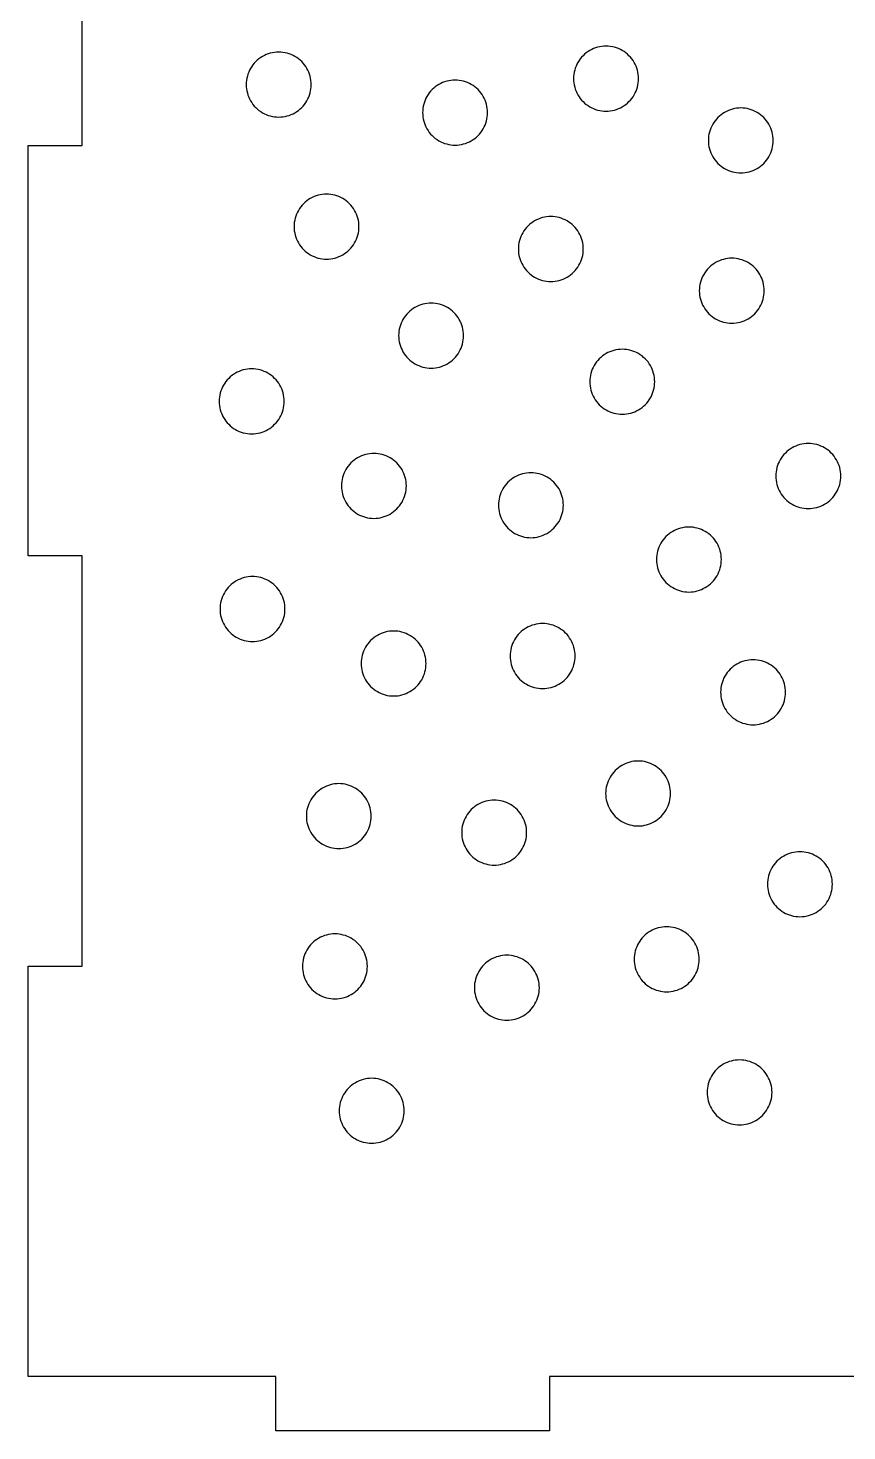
# Model space of a CAD drawing. Header units: millimetres. Extents: x 0 to 375, y -237 to 0.
# Drawn here: x 0 to 47.9, y -126.3 to -44.3 of the extents above; entities that cross this region are included whole.
import ezdxf

# ---------------------------------------------------------------- set-up
doc = ezdxf.new("R2010")
doc.units = ezdxf.units.MM
doc.layers.add('CUT', color=1, linetype='Continuous')

msp = doc.modelspace()

# ---------------------------------------------------------------- linework, layer by layer
at = {"layer": 'CUT'}
msp.add_lwpolyline([(59.5, -123.175), (30.5, -123.175), (30.5, -126.35), (14.5, -126.35), (14.5, -123.175), (3.175, -123.175), (3.175, -123.175), (0, -123.175), (0, -99.175), (3.175, -99.175), (3.175, -75.175), (0, -75.175), (0, -51.175), (3.175, -51.175), (3.175, -27.175)], dxfattribs=at)
for points in [[(16.418, -48.333), (16.461, -48.217), (16.497, -48.098), (16.526, -47.977), (16.546, -47.854), (16.558, -47.731), (16.562, -47.606), (16.558, -47.482), (16.546, -47.359), (16.526, -47.236), (16.497, -47.115), (16.461, -46.996), (16.418, -46.88), (16.366, -46.766), (16.308, -46.657), (16.242, -46.551), (16.17, -46.45), (16.091, -46.354), (16.006, -46.263), (15.915, -46.179), (15.819, -46.1), (15.718, -46.027), (15.613, -45.962), (15.503, -45.903), (15.39, -45.852), (15.273, -45.808), (15.154, -45.772), (15.033, -45.744), (14.911, -45.723), (14.787, -45.711), (14.663, -45.707), (14.539, -45.711), (14.415, -45.723), (14.292, -45.744), (14.171, -45.772), (14.052, -45.808), (13.936, -45.852), (13.823, -45.903), (13.713, -45.962), (13.608, -46.027), (13.507, -46.1), (13.411, -46.179), (13.32, -46.263), (13.235, -46.354), (13.156, -46.45), (13.084, -46.551), (13.018, -46.657), (12.959, -46.766), (12.908, -46.88), (12.864, -46.996), (12.828, -47.115), (12.8, -47.236), (12.78, -47.359), (12.768, -47.482), (12.764, -47.606), (12.768, -47.731), (12.78, -47.854), (12.8, -47.977), (12.828, -48.098), (12.864, -48.217), (12.908, -48.333), (12.959, -48.447), (13.018, -48.556), (13.084, -48.662), (13.156, -48.763), (13.235, -48.859), (13.32, -48.949), (13.411, -49.034), (13.507, -49.113), (13.608, -49.186), (13.713, -49.251), (13.823, -49.31), (13.936, -49.361), (14.052, -49.405), (14.171, -49.441), (14.292, -49.469), (14.415, -49.49), (14.539, -49.502), (14.663, -49.506), (14.787, -49.502), (14.911, -49.49), (15.033, -49.469), (15.154, -49.441), (15.273, -49.405), (15.39, -49.361), (15.503, -49.31), (15.613, -49.251), (15.718, -49.186), (15.819, -49.113), (15.915, -49.034), (16.006, -48.949), (16.091, -48.859), (16.17, -48.763), (16.242, -48.662), (16.308, -48.556), (16.366, -48.447), (16.418, -48.333)], [(35.565, -47.985), (35.608, -47.869), (35.645, -47.75), (35.673, -47.629), (35.693, -47.506), (35.705, -47.382), (35.709, -47.258), (35.705, -47.134), (35.693, -47.01), (35.673, -46.888), (35.645, -46.767), (35.608, -46.648), (35.565, -46.531), (35.513, -46.418), (35.455, -46.309), (35.389, -46.203), (35.317, -46.102), (35.238, -46.006), (35.153, -45.915), (35.062, -45.83), (34.966, -45.751), (34.865, -45.679), (34.76, -45.613), (34.65, -45.555), (34.537, -45.504), (34.42, -45.46), (34.302, -45.424), (34.18, -45.395), (34.058, -45.375), (33.934, -45.363), (33.81, -45.359), (33.686, -45.363), (33.562, -45.375), (33.439, -45.395), (33.318, -45.424), (33.199, -45.46), (33.083, -45.504), (32.97, -45.555), (32.86, -45.613), (32.755, -45.679), (32.654, -45.751), (32.558, -45.83), (32.467, -45.915), (32.382, -46.006), (32.303, -46.102), (32.231, -46.203), (32.165, -46.309), (32.106, -46.418), (32.055, -46.531), (32.011, -46.648), (31.975, -46.767), (31.947, -46.888), (31.927, -47.01), (31.915, -47.134), (31.911, -47.258), (31.915, -47.382), (31.927, -47.506), (31.947, -47.629), (31.975, -47.75), (32.011, -47.869), (32.055, -47.985), (32.106, -48.098), (32.165, -48.208), (32.231, -48.313), (32.303, -48.414), (32.382, -48.511), (32.467, -48.601), (32.558, -48.686), (32.654, -48.765), (32.755, -48.837), (32.86, -48.903), (32.97, -48.962), (33.083, -49.013), (33.199, -49.057), (33.318, -49.093), (33.439, -49.121), (33.562, -49.141), (33.686, -49.154), (33.81, -49.158), (33.934, -49.154), (34.058, -49.141), (34.18, -49.121), (34.302, -49.093), (34.42, -49.057), (34.537, -49.013), (34.65, -48.962), (34.76, -48.903), (34.865, -48.837), (34.966, -48.765), (35.062, -48.686), (35.153, -48.601), (35.238, -48.511), (35.317, -48.414), (35.389, -48.313), (35.455, -48.208), (35.513, -48.098), (35.565, -47.985)], [(26.778, -49.856), (26.814, -49.737), (26.842, -49.616), (26.862, -49.493), (26.874, -49.369), (26.878, -49.245), (26.874, -49.121), (26.862, -48.997), (26.842, -48.874), (26.814, -48.753), (26.778, -48.634), (26.734, -48.518), (26.683, -48.405), (26.624, -48.295), (26.558, -48.19), (26.486, -48.089), (26.407, -47.993), (26.322, -47.902), (26.231, -47.817), (26.135, -47.738), (26.034, -47.666), (25.929, -47.6), (25.819, -47.542), (25.706, -47.49), (25.59, -47.446), (25.471, -47.41), (25.35, -47.382), (25.227, -47.362), (25.103, -47.35), (24.979, -47.346), (24.855, -47.35), (24.731, -47.362), (24.609, -47.382), (24.488, -47.41), (24.369, -47.446), (24.252, -47.49), (24.139, -47.542), (24.029, -47.6), (23.924, -47.666), (23.823, -47.738), (23.727, -47.817), (23.636, -47.902), (23.551, -47.993), (23.472, -48.089), (23.4, -48.19), (23.334, -48.295), (23.276, -48.405), (23.224, -48.518), (23.181, -48.634), (23.145, -48.753), (23.116, -48.874), (23.096, -48.997), (23.084, -49.121), (23.08, -49.245), (23.084, -49.369), (23.096, -49.493), (23.116, -49.616), (23.145, -49.737), (23.181, -49.856), (23.224, -49.972), (23.276, -50.085), (23.334, -50.195), (23.4, -50.3), (23.472, -50.401), (23.551, -50.497), (23.636, -50.588), (23.727, -50.673), (23.823, -50.752), (23.924, -50.824), (24.029, -50.89), (24.139, -50.948), (24.252, -51), (24.369, -51.044), (24.488, -51.08), (24.609, -51.108), (24.731, -51.128), (24.855, -51.14), (24.979, -51.144), (25.103, -51.14), (25.227, -51.128), (25.35, -51.108), (25.471, -51.08), (25.59, -51.044), (25.706, -51), (25.819, -50.948), (25.929, -50.89), (26.034, -50.824), (26.135, -50.752), (26.231, -50.673), (26.322, -50.588), (26.407, -50.497), (26.486, -50.401), (26.558, -50.3), (26.624, -50.195), (26.683, -50.085), (26.734, -49.972), (26.778, -49.856)], [(43.492, -51.485), (43.528, -51.366), (43.556, -51.245), (43.576, -51.122), (43.589, -50.999), (43.593, -50.874), (43.589, -50.75), (43.576, -50.626), (43.556, -50.504), (43.528, -50.383), (43.492, -50.264), (43.448, -50.148), (43.397, -50.034), (43.338, -49.925), (43.273, -49.819), (43.2, -49.718), (43.121, -49.622), (43.036, -49.531), (42.946, -49.446), (42.85, -49.368), (42.749, -49.295), (42.643, -49.23), (42.533, -49.171), (42.42, -49.12), (42.304, -49.076), (42.185, -49.04), (42.064, -49.012), (41.941, -48.991), (41.818, -48.979), (41.693, -48.975), (41.569, -48.979), (41.445, -48.991), (41.323, -49.012), (41.202, -49.04), (41.083, -49.076), (40.966, -49.12), (40.853, -49.171), (40.744, -49.23), (40.638, -49.295), (40.537, -49.368), (40.441, -49.446), (40.35, -49.531), (40.265, -49.622), (40.187, -49.718), (40.114, -49.819), (40.048, -49.925), (39.99, -50.034), (39.939, -50.148), (39.895, -50.264), (39.859, -50.383), (39.831, -50.504), (39.81, -50.626), (39.798, -50.75), (39.794, -50.874), (39.798, -50.999), (39.81, -51.122), (39.831, -51.245), (39.859, -51.366), (39.895, -51.485), (39.939, -51.601), (39.99, -51.714), (40.048, -51.824), (40.114, -51.93), (40.187, -52.031), (40.265, -52.127), (40.35, -52.217), (40.441, -52.302), (40.537, -52.381), (40.638, -52.454), (40.744, -52.519), (40.853, -52.578), (40.966, -52.629), (41.083, -52.673), (41.202, -52.709), (41.323, -52.737), (41.445, -52.757), (41.569, -52.77), (41.693, -52.774), (41.818, -52.77), (41.941, -52.757), (42.064, -52.737), (42.185, -52.709), (42.304, -52.673), (42.42, -52.629), (42.533, -52.578), (42.643, -52.519), (42.749, -52.454), (42.85, -52.381), (42.946, -52.302), (43.036, -52.217), (43.121, -52.127), (43.2, -52.031), (43.273, -51.93), (43.338, -51.824), (43.397, -51.714), (43.448, -51.601), (43.492, -51.485)], [(19.258, -56.526), (19.294, -56.407), (19.322, -56.286), (19.342, -56.163), (19.354, -56.04), (19.358, -55.915), (19.354, -55.791), (19.342, -55.667), (19.322, -55.545), (19.294, -55.424), (19.258, -55.305), (19.214, -55.188), (19.163, -55.075), (19.104, -54.966), (19.038, -54.86), (18.966, -54.759), (18.887, -54.663), (18.802, -54.572), (18.711, -54.487), (18.615, -54.409), (18.514, -54.336), (18.409, -54.27), (18.299, -54.212), (18.186, -54.161), (18.07, -54.117), (17.951, -54.081), (17.83, -54.053), (17.707, -54.032), (17.583, -54.02), (17.459, -54.016), (17.335, -54.02), (17.211, -54.032), (17.089, -54.053), (16.968, -54.081), (16.849, -54.117), (16.732, -54.161), (16.619, -54.212), (16.51, -54.27), (16.404, -54.336), (16.303, -54.409), (16.207, -54.487), (16.116, -54.572), (16.031, -54.663), (15.952, -54.759), (15.88, -54.86), (15.814, -54.966), (15.756, -55.075), (15.704, -55.188), (15.661, -55.305), (15.625, -55.424), (15.596, -55.545), (15.576, -55.667), (15.564, -55.791), (15.56, -55.915), (15.564, -56.04), (15.576, -56.163), (15.596, -56.286), (15.625, -56.407), (15.661, -56.526), (15.704, -56.642), (15.756, -56.755), (15.814, -56.865), (15.88, -56.971), (15.952, -57.072), (16.031, -57.168), (16.116, -57.258), (16.207, -57.343), (16.303, -57.422), (16.404, -57.495), (16.51, -57.56), (16.619, -57.619), (16.732, -57.67), (16.849, -57.714), (16.968, -57.75), (17.089, -57.778), (17.211, -57.798), (17.335, -57.811), (17.459, -57.815), (17.583, -57.811), (17.707, -57.798), (17.83, -57.778), (17.951, -57.75), (18.07, -57.714), (18.186, -57.67), (18.299, -57.619), (18.409, -57.56), (18.514, -57.495), (18.615, -57.422), (18.711, -57.343), (18.802, -57.258), (18.887, -57.168), (18.966, -57.072), (19.038, -56.971), (19.104, -56.865), (19.163, -56.755), (19.214, -56.642), (19.258, -56.526)], [(32.379, -57.833), (32.415, -57.714), (32.443, -57.593), (32.463, -57.471), (32.475, -57.347), (32.48, -57.223), (32.475, -57.098), (32.463, -56.975), (32.443, -56.852), (32.415, -56.731), (32.379, -56.612), (32.335, -56.496), (32.284, -56.383), (32.225, -56.273), (32.159, -56.168), (32.087, -56.066), (32.008, -55.97), (31.923, -55.88), (31.833, -55.795), (31.736, -55.716), (31.635, -55.644), (31.53, -55.578), (31.42, -55.519), (31.307, -55.468), (31.191, -55.424), (31.072, -55.388), (30.951, -55.36), (30.828, -55.34), (30.704, -55.327), (30.58, -55.323), (30.456, -55.327), (30.332, -55.34), (30.21, -55.36), (30.089, -55.388), (29.97, -55.424), (29.853, -55.468), (29.74, -55.519), (29.631, -55.578), (29.525, -55.644), (29.424, -55.716), (29.328, -55.795), (29.237, -55.88), (29.152, -55.97), (29.073, -56.066), (29.001, -56.168), (28.935, -56.273), (28.877, -56.383), (28.825, -56.496), (28.782, -56.612), (28.746, -56.731), (28.717, -56.852), (28.697, -56.975), (28.685, -57.098), (28.681, -57.223), (28.685, -57.347), (28.697, -57.471), (28.717, -57.593), (28.746, -57.714), (28.782, -57.833), (28.825, -57.95), (28.877, -58.063), (28.935, -58.172), (29.001, -58.278), (29.073, -58.379), (29.152, -58.475), (29.237, -58.566), (29.328, -58.651), (29.424, -58.73), (29.525, -58.802), (29.631, -58.868), (29.74, -58.926), (29.853, -58.977), (29.97, -59.021), (30.089, -59.057), (30.21, -59.086), (30.332, -59.106), (30.456, -59.118), (30.58, -59.122), (30.704, -59.118), (30.828, -59.106), (30.951, -59.086), (31.072, -59.057), (31.191, -59.021), (31.307, -58.977), (31.42, -58.926), (31.53, -58.868), (31.635, -58.802), (31.736, -58.73), (31.833, -58.651), (31.923, -58.566), (32.008, -58.475), (32.087, -58.379), (32.159, -58.278), (32.225, -58.172), (32.284, -58.063), (32.335, -57.95), (32.379, -57.833)], [(42.964, -60.273), (43, -60.154), (43.028, -60.033), (43.049, -59.91), (43.061, -59.787), (43.065, -59.662), (43.061, -59.538), (43.049, -59.415), (43.028, -59.292), (43, -59.171), (42.964, -59.052), (42.92, -58.936), (42.869, -58.822), (42.811, -58.713), (42.745, -58.607), (42.673, -58.506), (42.594, -58.41), (42.509, -58.319), (42.418, -58.234), (42.322, -58.156), (42.221, -58.083), (42.115, -58.018), (42.006, -57.959), (41.893, -57.908), (41.776, -57.864), (41.657, -57.828), (41.536, -57.8), (41.414, -57.779), (41.29, -57.767), (41.166, -57.763), (41.041, -57.767), (40.918, -57.779), (40.795, -57.8), (40.674, -57.828), (40.555, -57.864), (40.439, -57.908), (40.326, -57.959), (40.216, -58.018), (40.11, -58.083), (40.009, -58.156), (39.913, -58.234), (39.823, -58.319), (39.738, -58.41), (39.659, -58.506), (39.586, -58.607), (39.521, -58.713), (39.462, -58.822), (39.411, -58.936), (39.367, -59.052), (39.331, -59.171), (39.303, -59.292), (39.283, -59.415), (39.27, -59.538), (39.266, -59.662), (39.27, -59.787), (39.283, -59.91), (39.303, -60.033), (39.331, -60.154), (39.367, -60.273), (39.411, -60.389), (39.462, -60.502), (39.521, -60.612), (39.586, -60.718), (39.659, -60.819), (39.738, -60.915), (39.823, -61.005), (39.913, -61.09), (40.009, -61.169), (40.11, -61.242), (40.216, -61.307), (40.326, -61.366), (40.439, -61.417), (40.555, -61.461), (40.674, -61.497), (40.795, -61.525), (40.918, -61.546), (41.041, -61.558), (41.166, -61.562), (41.29, -61.558), (41.414, -61.546), (41.536, -61.525), (41.657, -61.497), (41.776, -61.461), (41.893, -61.417), (42.006, -61.366), (42.115, -61.307), (42.221, -61.242), (42.322, -61.169), (42.418, -61.09), (42.509, -61.005), (42.594, -60.915), (42.673, -60.819), (42.745, -60.718), (42.811, -60.612), (42.869, -60.502), (42.92, -60.389), (42.964, -60.273)], [(25.377, -62.9), (25.413, -62.781), (25.441, -62.66), (25.461, -62.537), (25.473, -62.413), (25.477, -62.289), (25.473, -62.165), (25.461, -62.041), (25.441, -61.919), (25.413, -61.798), (25.377, -61.679), (25.333, -61.562), (25.282, -61.449), (25.223, -61.339), (25.157, -61.234), (25.085, -61.133), (25.006, -61.037), (24.921, -60.946), (24.83, -60.861), (24.734, -60.782), (24.633, -60.71), (24.528, -60.644), (24.418, -60.586), (24.305, -60.534), (24.189, -60.491), (24.07, -60.455), (23.949, -60.426), (23.826, -60.406), (23.702, -60.394), (23.578, -60.39), (23.454, -60.394), (23.33, -60.406), (23.208, -60.426), (23.087, -60.455), (22.968, -60.491), (22.851, -60.534), (22.738, -60.586), (22.629, -60.644), (22.523, -60.71), (22.422, -60.782), (22.326, -60.861), (22.235, -60.946), (22.15, -61.037), (22.071, -61.133), (21.999, -61.234), (21.933, -61.339), (21.875, -61.449), (21.823, -61.562), (21.78, -61.679), (21.744, -61.798), (21.715, -61.919), (21.695, -62.041), (21.683, -62.165), (21.679, -62.289), (21.683, -62.413), (21.695, -62.537), (21.715, -62.66), (21.744, -62.781), (21.78, -62.9), (21.823, -63.016), (21.875, -63.129), (21.933, -63.239), (21.999, -63.344), (22.071, -63.445), (22.15, -63.541), (22.235, -63.632), (22.326, -63.717), (22.422, -63.796), (22.523, -63.868), (22.629, -63.934), (22.738, -63.993), (22.851, -64.044), (22.968, -64.088), (23.087, -64.124), (23.208, -64.152), (23.33, -64.172), (23.454, -64.184), (23.578, -64.188), (23.702, -64.184), (23.826, -64.172), (23.949, -64.152), (24.07, -64.124), (24.189, -64.088), (24.305, -64.044), (24.418, -63.993), (24.528, -63.934), (24.633, -63.868), (24.734, -63.796), (24.83, -63.717), (24.921, -63.632), (25.006, -63.541), (25.085, -63.445), (25.157, -63.344), (25.223, -63.239), (25.282, -63.129), (25.333, -63.016), (25.377, -62.9)], [(36.557, -65.597), (36.594, -65.478), (36.622, -65.357), (36.642, -65.234), (36.654, -65.111), (36.658, -64.986), (36.654, -64.862), (36.642, -64.739), (36.622, -64.616), (36.594, -64.495), (36.557, -64.376), (36.514, -64.26), (36.462, -64.146), (36.404, -64.037), (36.338, -63.931), (36.266, -63.83), (36.187, -63.734), (36.102, -63.643), (36.011, -63.559), (35.915, -63.48), (35.814, -63.407), (35.709, -63.342), (35.599, -63.283), (35.486, -63.232), (35.369, -63.188), (35.251, -63.152), (35.13, -63.124), (35.007, -63.103), (34.883, -63.091), (34.759, -63.087), (34.635, -63.091), (34.511, -63.103), (34.388, -63.124), (34.267, -63.152), (34.148, -63.188), (34.032, -63.232), (33.919, -63.283), (33.809, -63.342), (33.704, -63.407), (33.603, -63.48), (33.507, -63.559), (33.416, -63.643), (33.331, -63.734), (33.252, -63.83), (33.18, -63.931), (33.114, -64.037), (33.056, -64.146), (33.004, -64.26), (32.96, -64.376), (32.924, -64.495), (32.896, -64.616), (32.876, -64.739), (32.864, -64.862), (32.86, -64.986), (32.864, -65.111), (32.876, -65.234), (32.896, -65.357), (32.924, -65.478), (32.96, -65.597), (33.004, -65.713), (33.056, -65.827), (33.114, -65.936), (33.18, -66.042), (33.252, -66.143), (33.331, -66.239), (33.416, -66.33), (33.507, -66.414), (33.603, -66.493), (33.704, -66.566), (33.809, -66.631), (33.919, -66.69), (34.032, -66.741), (34.148, -66.785), (34.267, -66.821), (34.388, -66.849), (34.511, -66.87), (34.635, -66.882), (34.759, -66.886), (34.883, -66.882), (35.007, -66.87), (35.13, -66.849), (35.251, -66.821), (35.369, -66.785), (35.486, -66.741), (35.599, -66.69), (35.709, -66.631), (35.814, -66.566), (35.915, -66.493), (36.011, -66.414), (36.102, -66.33), (36.187, -66.239), (36.266, -66.143), (36.338, -66.042), (36.404, -65.936), (36.462, -65.827), (36.514, -65.713), (36.557, -65.597)], [(14.88, -66.744), (14.916, -66.625), (14.945, -66.504), (14.965, -66.381), (14.977, -66.257), (14.981, -66.133), (14.977, -66.009), (14.965, -65.885), (14.945, -65.763), (14.916, -65.642), (14.88, -65.523), (14.837, -65.406), (14.785, -65.293), (14.727, -65.184), (14.661, -65.078), (14.589, -64.977), (14.51, -64.881), (14.425, -64.79), (14.334, -64.705), (14.238, -64.626), (14.137, -64.554), (14.031, -64.488), (13.922, -64.43), (13.809, -64.378), (13.692, -64.335), (13.573, -64.299), (13.452, -64.27), (13.33, -64.25), (13.206, -64.238), (13.082, -64.234), (12.958, -64.238), (12.834, -64.25), (12.711, -64.27), (12.59, -64.299), (12.471, -64.335), (12.355, -64.378), (12.242, -64.43), (12.132, -64.488), (12.027, -64.554), (11.926, -64.626), (11.83, -64.705), (11.739, -64.79), (11.654, -64.881), (11.575, -64.977), (11.503, -65.078), (11.437, -65.184), (11.378, -65.293), (11.327, -65.406), (11.283, -65.523), (11.247, -65.642), (11.219, -65.763), (11.199, -65.885), (11.187, -66.009), (11.183, -66.133), (11.187, -66.257), (11.199, -66.381), (11.219, -66.504), (11.247, -66.625), (11.283, -66.744), (11.327, -66.86), (11.378, -66.973), (11.437, -67.083), (11.503, -67.188), (11.575, -67.289), (11.654, -67.385), (11.739, -67.476), (11.83, -67.561), (11.926, -67.64), (12.027, -67.712), (12.132, -67.778), (12.242, -67.837), (12.355, -67.888), (12.471, -67.932), (12.59, -67.968), (12.711, -67.996), (12.834, -68.016), (12.958, -68.028), (13.082, -68.032), (13.206, -68.028), (13.33, -68.016), (13.452, -67.996), (13.573, -67.968), (13.692, -67.932), (13.809, -67.888), (13.922, -67.837), (14.031, -67.778), (14.137, -67.712), (14.238, -67.64), (14.334, -67.561), (14.425, -67.476), (14.51, -67.385), (14.589, -67.289), (14.661, -67.188), (14.727, -67.083), (14.785, -66.973), (14.837, -66.86), (14.88, -66.744)], [(47.398, -71.228), (47.441, -71.111), (47.478, -70.992), (47.506, -70.871), (47.526, -70.749), (47.538, -70.625), (47.542, -70.501), (47.538, -70.377), (47.526, -70.253), (47.506, -70.13), (47.478, -70.009), (47.441, -69.89), (47.398, -69.774), (47.346, -69.661), (47.288, -69.551), (47.222, -69.446), (47.15, -69.345), (47.071, -69.248), (46.986, -69.158), (46.895, -69.073), (46.799, -68.994), (46.698, -68.922), (46.593, -68.856), (46.483, -68.797), (46.37, -68.746), (46.253, -68.702), (46.134, -68.666), (46.013, -68.638), (45.891, -68.618), (45.767, -68.606), (45.643, -68.601), (45.519, -68.606), (45.395, -68.618), (45.272, -68.638), (45.151, -68.666), (45.032, -68.702), (44.916, -68.746), (44.803, -68.797), (44.693, -68.856), (44.588, -68.922), (44.487, -68.994), (44.391, -69.073), (44.3, -69.158), (44.215, -69.248), (44.136, -69.345), (44.064, -69.446), (43.998, -69.551), (43.939, -69.661), (43.888, -69.774), (43.844, -69.89), (43.808, -70.009), (43.78, -70.13), (43.76, -70.253), (43.748, -70.377), (43.744, -70.501), (43.748, -70.625), (43.76, -70.749), (43.78, -70.871), (43.808, -70.992), (43.844, -71.111), (43.888, -71.228), (43.939, -71.341), (43.998, -71.45), (44.064, -71.556), (44.136, -71.657), (44.215, -71.753), (44.3, -71.844), (44.391, -71.929), (44.487, -72.008), (44.588, -72.08), (44.693, -72.146), (44.803, -72.204), (44.916, -72.255), (45.032, -72.299), (45.151, -72.335), (45.272, -72.364), (45.395, -72.384), (45.519, -72.396), (45.643, -72.4), (45.767, -72.396), (45.891, -72.384), (46.013, -72.364), (46.134, -72.335), (46.253, -72.299), (46.37, -72.255), (46.483, -72.204), (46.593, -72.146), (46.698, -72.08), (46.799, -72.008), (46.895, -71.929), (46.986, -71.844), (47.071, -71.753), (47.15, -71.657), (47.222, -71.556), (47.288, -71.45), (47.346, -71.341), (47.398, -71.228)], [(22.028, -71.688), (22.065, -71.569), (22.093, -71.448), (22.113, -71.325), (22.125, -71.202), (22.129, -71.077), (22.125, -70.953), (22.113, -70.829), (22.093, -70.707), (22.065, -70.586), (22.028, -70.467), (21.985, -70.35), (21.933, -70.237), (21.875, -70.128), (21.809, -70.022), (21.737, -69.921), (21.658, -69.825), (21.573, -69.734), (21.482, -69.649), (21.386, -69.57), (21.285, -69.498), (21.18, -69.432), (21.07, -69.374), (20.957, -69.323), (20.84, -69.279), (20.722, -69.243), (20.601, -69.214), (20.478, -69.194), (20.354, -69.182), (20.23, -69.178), (20.106, -69.182), (19.982, -69.194), (19.859, -69.214), (19.738, -69.243), (19.619, -69.279), (19.503, -69.323), (19.39, -69.374), (19.28, -69.432), (19.175, -69.498), (19.074, -69.57), (18.978, -69.649), (18.887, -69.734), (18.802, -69.825), (18.723, -69.921), (18.651, -70.022), (18.585, -70.128), (18.527, -70.237), (18.475, -70.35), (18.431, -70.467), (18.395, -70.586), (18.367, -70.707), (18.347, -70.829), (18.335, -70.953), (18.331, -71.077), (18.335, -71.202), (18.347, -71.325), (18.367, -71.448), (18.395, -71.569), (18.431, -71.688), (18.475, -71.804), (18.527, -71.917), (18.585, -72.027), (18.651, -72.133), (18.723, -72.234), (18.802, -72.33), (18.887, -72.42), (18.978, -72.505), (19.074, -72.584), (19.175, -72.657), (19.28, -72.722), (19.39, -72.781), (19.503, -72.832), (19.619, -72.876), (19.738, -72.912), (19.859, -72.94), (19.982, -72.96), (20.106, -72.973), (20.23, -72.977), (20.354, -72.973), (20.478, -72.96), (20.601, -72.94), (20.722, -72.912), (20.84, -72.876), (20.957, -72.832), (21.07, -72.781), (21.18, -72.722), (21.285, -72.657), (21.386, -72.584), (21.482, -72.505), (21.573, -72.42), (21.658, -72.33), (21.737, -72.234), (21.809, -72.133), (21.875, -72.027), (21.933, -71.917), (21.985, -71.804), (22.028, -71.688)], [(31.213, -72.818), (31.249, -72.699), (31.277, -72.578), (31.298, -72.455), (31.31, -72.331), (31.314, -72.207), (31.31, -72.083), (31.298, -71.959), (31.277, -71.836), (31.249, -71.715), (31.213, -71.597), (31.169, -71.48), (31.118, -71.367), (31.06, -71.257), (30.994, -71.152), (30.921, -71.051), (30.843, -70.955), (30.758, -70.864), (30.667, -70.779), (30.571, -70.7), (30.47, -70.628), (30.364, -70.562), (30.255, -70.504), (30.141, -70.452), (30.025, -70.409), (29.906, -70.372), (29.785, -70.344), (29.663, -70.324), (29.539, -70.312), (29.415, -70.308), (29.29, -70.312), (29.167, -70.324), (29.044, -70.344), (28.923, -70.372), (28.804, -70.409), (28.688, -70.452), (28.575, -70.504), (28.465, -70.562), (28.359, -70.628), (28.258, -70.7), (28.162, -70.779), (28.072, -70.864), (27.987, -70.955), (27.908, -71.051), (27.835, -71.152), (27.77, -71.257), (27.711, -71.367), (27.66, -71.48), (27.616, -71.597), (27.58, -71.715), (27.552, -71.836), (27.532, -71.959), (27.519, -72.083), (27.515, -72.207), (27.519, -72.331), (27.532, -72.455), (27.552, -72.578), (27.58, -72.699), (27.616, -72.818), (27.66, -72.934), (27.711, -73.047), (27.77, -73.157), (27.835, -73.262), (27.908, -73.363), (27.987, -73.459), (28.072, -73.55), (28.162, -73.635), (28.258, -73.714), (28.359, -73.786), (28.465, -73.852), (28.575, -73.91), (28.688, -73.962), (28.804, -74.006), (28.923, -74.042), (29.044, -74.07), (29.167, -74.09), (29.29, -74.102), (29.415, -74.106), (29.539, -74.102), (29.663, -74.09), (29.785, -74.07), (29.906, -74.042), (30.025, -74.006), (30.141, -73.962), (30.255, -73.91), (30.364, -73.852), (30.47, -73.786), (30.571, -73.714), (30.667, -73.635), (30.758, -73.55), (30.843, -73.459), (30.921, -73.363), (30.994, -73.262), (31.06, -73.157), (31.118, -73.047), (31.169, -72.934), (31.213, -72.818)], [(40.414, -76.111), (40.457, -75.995), (40.493, -75.876), (40.522, -75.755), (40.542, -75.632), (40.554, -75.509), (40.558, -75.384), (40.554, -75.26), (40.542, -75.137), (40.522, -75.014), (40.493, -74.893), (40.457, -74.774), (40.414, -74.658), (40.362, -74.544), (40.304, -74.435), (40.238, -74.329), (40.166, -74.228), (40.087, -74.132), (40.002, -74.041), (39.911, -73.956), (39.815, -73.878), (39.714, -73.805), (39.609, -73.74), (39.499, -73.681), (39.386, -73.63), (39.269, -73.586), (39.15, -73.55), (39.029, -73.522), (38.907, -73.501), (38.783, -73.489), (38.659, -73.485), (38.535, -73.489), (38.411, -73.501), (38.288, -73.522), (38.167, -73.55), (38.048, -73.586), (37.932, -73.63), (37.819, -73.681), (37.709, -73.74), (37.604, -73.805), (37.503, -73.878), (37.407, -73.956), (37.316, -74.041), (37.231, -74.132), (37.152, -74.228), (37.08, -74.329), (37.014, -74.435), (36.955, -74.544), (36.904, -74.658), (36.86, -74.774), (36.824, -74.893), (36.796, -75.014), (36.776, -75.137), (36.764, -75.26), (36.76, -75.384), (36.764, -75.509), (36.776, -75.632), (36.796, -75.755), (36.824, -75.876), (36.86, -75.995), (36.904, -76.111), (36.955, -76.224), (37.014, -76.334), (37.08, -76.44), (37.152, -76.541), (37.231, -76.637), (37.316, -76.727), (37.407, -76.812), (37.503, -76.891), (37.604, -76.964), (37.709, -77.029), (37.819, -77.088), (37.932, -77.139), (38.048, -77.183), (38.167, -77.219), (38.288, -77.247), (38.411, -77.267), (38.535, -77.28), (38.659, -77.284), (38.783, -77.28), (38.907, -77.267), (39.029, -77.247), (39.15, -77.219), (39.269, -77.183), (39.386, -77.139), (39.499, -77.088), (39.609, -77.029), (39.714, -76.964), (39.815, -76.891), (39.911, -76.812), (40.002, -76.727), (40.087, -76.637), (40.166, -76.541), (40.238, -76.44), (40.304, -76.334), (40.362, -76.224), (40.414, -76.111)], [(14.928, -78.889), (14.964, -78.77), (14.993, -78.649), (15.013, -78.527), (15.025, -78.403), (15.029, -78.279), (15.025, -78.155), (15.013, -78.031), (14.993, -77.908), (14.964, -77.787), (14.928, -77.668), (14.884, -77.552), (14.833, -77.439), (14.775, -77.329), (14.709, -77.224), (14.637, -77.123), (14.558, -77.027), (14.473, -76.936), (14.382, -76.851), (14.286, -76.772), (14.185, -76.7), (14.079, -76.634), (13.97, -76.575), (13.857, -76.524), (13.74, -76.48), (13.621, -76.444), (13.5, -76.416), (13.378, -76.396), (13.254, -76.384), (13.13, -76.38), (13.006, -76.384), (12.882, -76.396), (12.759, -76.416), (12.638, -76.444), (12.519, -76.48), (12.403, -76.524), (12.29, -76.575), (12.18, -76.634), (12.075, -76.7), (11.974, -76.772), (11.877, -76.851), (11.787, -76.936), (11.702, -77.027), (11.623, -77.123), (11.551, -77.224), (11.485, -77.329), (11.426, -77.439), (11.375, -77.552), (11.331, -77.668), (11.295, -77.787), (11.267, -77.908), (11.247, -78.031), (11.235, -78.155), (11.23, -78.279), (11.235, -78.403), (11.247, -78.527), (11.267, -78.649), (11.295, -78.77), (11.331, -78.889), (11.375, -79.006), (11.426, -79.119), (11.485, -79.229), (11.551, -79.334), (11.623, -79.435), (11.702, -79.531), (11.787, -79.622), (11.877, -79.707), (11.974, -79.786), (12.075, -79.858), (12.18, -79.924), (12.29, -79.982), (12.403, -80.034), (12.519, -80.077), (12.638, -80.113), (12.759, -80.142), (12.882, -80.162), (13.006, -80.174), (13.13, -80.178), (13.254, -80.174), (13.378, -80.162), (13.5, -80.142), (13.621, -80.113), (13.74, -80.077), (13.857, -80.034), (13.97, -79.982), (14.079, -79.924), (14.185, -79.858), (14.286, -79.786), (14.382, -79.707), (14.473, -79.622), (14.558, -79.531), (14.637, -79.435), (14.709, -79.334), (14.775, -79.229), (14.833, -79.119), (14.884, -79.006), (14.928, -78.889)], [(23.181, -82.076), (23.217, -81.957), (23.246, -81.836), (23.266, -81.713), (23.278, -81.59), (23.282, -81.466), (23.278, -81.341), (23.266, -81.218), (23.246, -81.095), (23.217, -80.974), (23.181, -80.855), (23.137, -80.739), (23.086, -80.626), (23.028, -80.516), (22.962, -80.41), (22.89, -80.309), (22.811, -80.213), (22.726, -80.123), (22.635, -80.038), (22.539, -79.959), (22.438, -79.886), (22.332, -79.821), (22.223, -79.762), (22.11, -79.711), (21.993, -79.667), (21.874, -79.631), (21.753, -79.603), (21.631, -79.582), (21.507, -79.57), (21.383, -79.566), (21.259, -79.57), (21.135, -79.582), (21.012, -79.603), (20.891, -79.631), (20.772, -79.667), (20.656, -79.711), (20.543, -79.762), (20.433, -79.821), (20.328, -79.886), (20.226, -79.959), (20.13, -80.038), (20.04, -80.123), (19.955, -80.213), (19.876, -80.309), (19.804, -80.41), (19.738, -80.516), (19.679, -80.626), (19.628, -80.739), (19.584, -80.855), (19.548, -80.974), (19.52, -81.095), (19.5, -81.218), (19.487, -81.341), (19.483, -81.466), (19.487, -81.59), (19.5, -81.713), (19.52, -81.836), (19.548, -81.957), (19.584, -82.076), (19.628, -82.192), (19.679, -82.306), (19.738, -82.415), (19.804, -82.521), (19.876, -82.622), (19.955, -82.718), (20.04, -82.809), (20.13, -82.894), (20.226, -82.972), (20.328, -83.045), (20.433, -83.11), (20.543, -83.169), (20.656, -83.22), (20.772, -83.264), (20.891, -83.3), (21.012, -83.328), (21.135, -83.349), (21.259, -83.361), (21.383, -83.365), (21.507, -83.361), (21.631, -83.349), (21.753, -83.328), (21.874, -83.3), (21.993, -83.264), (22.11, -83.22), (22.223, -83.169), (22.332, -83.11), (22.438, -83.045), (22.539, -82.972), (22.635, -82.894), (22.726, -82.809), (22.811, -82.718), (22.89, -82.622), (22.962, -82.521), (23.028, -82.415), (23.086, -82.306), (23.137, -82.192), (23.181, -82.076)], [(31.899, -81.64), (31.935, -81.521), (31.963, -81.4), (31.983, -81.278), (31.995, -81.154), (32, -81.03), (31.995, -80.906), (31.983, -80.782), (31.963, -80.659), (31.935, -80.538), (31.899, -80.419), (31.855, -80.303), (31.804, -80.19), (31.745, -80.08), (31.679, -79.975), (31.607, -79.874), (31.528, -79.778), (31.443, -79.687), (31.353, -79.602), (31.256, -79.523), (31.155, -79.451), (31.05, -79.385), (30.94, -79.326), (30.827, -79.275), (30.711, -79.231), (30.592, -79.195), (30.471, -79.167), (30.348, -79.147), (30.224, -79.135), (30.1, -79.131), (29.976, -79.135), (29.852, -79.147), (29.73, -79.167), (29.609, -79.195), (29.49, -79.231), (29.373, -79.275), (29.26, -79.326), (29.151, -79.385), (29.045, -79.451), (28.944, -79.523), (28.848, -79.602), (28.757, -79.687), (28.672, -79.778), (28.593, -79.874), (28.521, -79.975), (28.455, -80.08), (28.397, -80.19), (28.346, -80.303), (28.302, -80.419), (28.266, -80.538), (28.237, -80.659), (28.217, -80.782), (28.205, -80.906), (28.201, -81.03), (28.205, -81.154), (28.217, -81.278), (28.237, -81.4), (28.266, -81.521), (28.302, -81.64), (28.346, -81.757), (28.397, -81.87), (28.455, -81.98), (28.521, -82.085), (28.593, -82.186), (28.672, -82.282), (28.757, -82.373), (28.848, -82.458), (28.944, -82.537), (29.045, -82.609), (29.151, -82.675), (29.26, -82.733), (29.373, -82.785), (29.49, -82.828), (29.609, -82.864), (29.73, -82.893), (29.852, -82.913), (29.976, -82.925), (30.1, -82.929), (30.224, -82.925), (30.348, -82.913), (30.471, -82.893), (30.592, -82.864), (30.711, -82.828), (30.827, -82.785), (30.94, -82.733), (31.05, -82.675), (31.155, -82.609), (31.256, -82.537), (31.353, -82.458), (31.443, -82.373), (31.528, -82.282), (31.607, -82.186), (31.679, -82.085), (31.745, -81.98), (31.804, -81.87), (31.855, -81.757), (31.899, -81.64)], [(44.21, -83.758), (44.246, -83.639), (44.275, -83.518), (44.295, -83.395), (44.307, -83.272), (44.311, -83.148), (44.307, -83.023), (44.295, -82.9), (44.275, -82.777), (44.246, -82.656), (44.21, -82.537), (44.167, -82.421), (44.115, -82.307), (44.057, -82.198), (43.991, -82.092), (43.919, -81.991), (43.84, -81.895), (43.755, -81.805), (43.664, -81.72), (43.568, -81.641), (43.467, -81.568), (43.362, -81.503), (43.252, -81.444), (43.139, -81.393), (43.022, -81.349), (42.903, -81.313), (42.782, -81.285), (42.66, -81.264), (42.536, -81.252), (42.412, -81.248), (42.288, -81.252), (42.164, -81.264), (42.041, -81.285), (41.92, -81.313), (41.801, -81.349), (41.685, -81.393), (41.572, -81.444), (41.462, -81.503), (41.357, -81.568), (41.256, -81.641), (41.16, -81.72), (41.069, -81.805), (40.984, -81.895), (40.905, -81.991), (40.833, -82.092), (40.767, -82.198), (40.708, -82.307), (40.657, -82.421), (40.613, -82.537), (40.577, -82.656), (40.549, -82.777), (40.529, -82.9), (40.517, -83.023), (40.513, -83.148), (40.517, -83.272), (40.529, -83.395), (40.549, -83.518), (40.577, -83.639), (40.613, -83.758), (40.657, -83.874), (40.708, -83.988), (40.767, -84.097), (40.833, -84.203), (40.905, -84.304), (40.984, -84.4), (41.069, -84.491), (41.16, -84.575), (41.256, -84.654), (41.357, -84.727), (41.462, -84.792), (41.572, -84.851), (41.685, -84.902), (41.801, -84.946), (41.92, -84.982), (42.041, -85.01), (42.164, -85.031), (42.288, -85.043), (42.412, -85.047), (42.536, -85.043), (42.66, -85.031), (42.782, -85.01), (42.903, -84.982), (43.022, -84.946), (43.139, -84.902), (43.252, -84.851), (43.362, -84.792), (43.467, -84.727), (43.568, -84.654), (43.664, -84.575), (43.755, -84.491), (43.84, -84.4), (43.919, -84.304), (43.991, -84.203), (44.057, -84.097), (44.115, -83.988), (44.167, -83.874), (44.21, -83.758)], [(37.486, -89.677), (37.522, -89.559), (37.55, -89.437), (37.57, -89.315), (37.582, -89.191), (37.587, -89.067), (37.582, -88.943), (37.57, -88.819), (37.55, -88.696), (37.522, -88.575), (37.486, -88.456), (37.442, -88.34), (37.391, -88.227), (37.332, -88.117), (37.266, -88.012), (37.194, -87.911), (37.115, -87.815), (37.03, -87.724), (36.94, -87.639), (36.843, -87.56), (36.742, -87.488), (36.637, -87.422), (36.527, -87.363), (36.414, -87.312), (36.298, -87.268), (36.179, -87.232), (36.058, -87.204), (35.935, -87.184), (35.811, -87.172), (35.687, -87.168), (35.563, -87.172), (35.439, -87.184), (35.317, -87.204), (35.196, -87.232), (35.077, -87.268), (34.96, -87.312), (34.847, -87.363), (34.738, -87.422), (34.632, -87.488), (34.531, -87.56), (34.435, -87.639), (34.344, -87.724), (34.259, -87.815), (34.18, -87.911), (34.108, -88.012), (34.042, -88.117), (33.984, -88.227), (33.932, -88.34), (33.889, -88.456), (33.853, -88.575), (33.824, -88.696), (33.804, -88.819), (33.792, -88.943), (33.788, -89.067), (33.792, -89.191), (33.804, -89.315), (33.824, -89.437), (33.853, -89.559), (33.889, -89.677), (33.932, -89.794), (33.984, -89.907), (34.042, -90.017), (34.108, -90.122), (34.18, -90.223), (34.259, -90.319), (34.344, -90.41), (34.435, -90.495), (34.531, -90.574), (34.632, -90.646), (34.738, -90.712), (34.847, -90.77), (34.96, -90.822), (35.077, -90.865), (35.196, -90.902), (35.317, -90.93), (35.439, -90.95), (35.563, -90.962), (35.687, -90.966), (35.811, -90.962), (35.935, -90.95), (36.058, -90.93), (36.179, -90.902), (36.298, -90.865), (36.414, -90.822), (36.527, -90.77), (36.637, -90.712), (36.742, -90.646), (36.843, -90.574), (36.94, -90.495), (37.03, -90.41), (37.115, -90.319), (37.194, -90.223), (37.266, -90.122), (37.332, -90.017), (37.391, -89.907), (37.442, -89.794), (37.486, -89.677)], [(19.977, -91.002), (20.013, -90.884), (20.041, -90.763), (20.061, -90.64), (20.074, -90.516), (20.078, -90.392), (20.074, -90.268), (20.061, -90.144), (20.041, -90.021), (20.013, -89.9), (19.977, -89.781), (19.933, -89.665), (19.882, -89.552), (19.823, -89.442), (19.758, -89.337), (19.685, -89.236), (19.606, -89.14), (19.521, -89.049), (19.431, -88.964), (19.335, -88.885), (19.234, -88.813), (19.128, -88.747), (19.018, -88.689), (18.905, -88.637), (18.789, -88.593), (18.67, -88.557), (18.549, -88.529), (18.426, -88.509), (18.303, -88.497), (18.178, -88.493), (18.054, -88.497), (17.931, -88.509), (17.808, -88.529), (17.687, -88.557), (17.568, -88.593), (17.452, -88.637), (17.338, -88.689), (17.229, -88.747), (17.123, -88.813), (17.022, -88.885), (16.926, -88.964), (16.835, -89.049), (16.75, -89.14), (16.672, -89.236), (16.599, -89.337), (16.534, -89.442), (16.475, -89.552), (16.424, -89.665), (16.38, -89.781), (16.344, -89.9), (16.316, -90.021), (16.295, -90.144), (16.283, -90.268), (16.279, -90.392), (16.283, -90.516), (16.295, -90.64), (16.316, -90.763), (16.344, -90.884), (16.38, -91.002), (16.424, -91.119), (16.475, -91.232), (16.534, -91.342), (16.599, -91.447), (16.672, -91.548), (16.75, -91.644), (16.835, -91.735), (16.926, -91.82), (17.022, -91.899), (17.123, -91.971), (17.229, -92.037), (17.338, -92.095), (17.452, -92.147), (17.568, -92.19), (17.687, -92.227), (17.808, -92.255), (17.931, -92.275), (18.054, -92.287), (18.178, -92.291), (18.303, -92.287), (18.426, -92.275), (18.549, -92.255), (18.67, -92.227), (18.789, -92.19), (18.905, -92.147), (19.018, -92.095), (19.128, -92.037), (19.234, -91.971), (19.335, -91.899), (19.431, -91.82), (19.521, -91.735), (19.606, -91.644), (19.685, -91.548), (19.758, -91.447), (19.823, -91.342), (19.882, -91.232), (19.933, -91.119), (19.977, -91.002)], [(29.065, -91.966), (29.101, -91.847), (29.129, -91.726), (29.149, -91.604), (29.161, -91.48), (29.166, -91.356), (29.161, -91.232), (29.149, -91.108), (29.129, -90.985), (29.101, -90.864), (29.065, -90.745), (29.021, -90.629), (28.97, -90.516), (28.911, -90.406), (28.845, -90.301), (28.773, -90.2), (28.694, -90.103), (28.609, -90.013), (28.519, -89.928), (28.422, -89.849), (28.321, -89.777), (28.216, -89.711), (28.106, -89.652), (27.993, -89.601), (27.877, -89.557), (27.758, -89.521), (27.637, -89.493), (27.514, -89.473), (27.39, -89.46), (27.266, -89.456), (27.142, -89.46), (27.018, -89.473), (26.896, -89.493), (26.775, -89.521), (26.656, -89.557), (26.539, -89.601), (26.426, -89.652), (26.317, -89.711), (26.211, -89.777), (26.11, -89.849), (26.014, -89.928), (25.923, -90.013), (25.838, -90.103), (25.759, -90.2), (25.687, -90.301), (25.621, -90.406), (25.563, -90.516), (25.512, -90.629), (25.468, -90.745), (25.432, -90.864), (25.403, -90.985), (25.383, -91.108), (25.371, -91.232), (25.367, -91.356), (25.371, -91.48), (25.383, -91.604), (25.403, -91.726), (25.432, -91.847), (25.468, -91.966), (25.512, -92.083), (25.563, -92.196), (25.621, -92.305), (25.687, -92.411), (25.759, -92.512), (25.838, -92.608), (25.923, -92.699), (26.014, -92.784), (26.11, -92.863), (26.211, -92.935), (26.317, -93.001), (26.426, -93.059), (26.539, -93.11), (26.656, -93.154), (26.775, -93.19), (26.896, -93.219), (27.018, -93.239), (27.142, -93.251), (27.266, -93.255), (27.39, -93.251), (27.514, -93.239), (27.637, -93.219), (27.758, -93.19), (27.877, -93.154), (27.993, -93.11), (28.106, -93.059), (28.216, -93.001), (28.321, -92.935), (28.422, -92.863), (28.519, -92.784), (28.609, -92.699), (28.694, -92.608), (28.773, -92.512), (28.845, -92.411), (28.911, -92.305), (28.97, -92.196), (29.021, -92.083), (29.065, -91.966)], [(46.951, -94.985), (46.987, -94.866), (47.015, -94.745), (47.035, -94.623), (47.047, -94.499), (47.052, -94.375), (47.047, -94.25), (47.035, -94.127), (47.015, -94.004), (46.987, -93.883), (46.951, -93.764), (46.907, -93.648), (46.856, -93.535), (46.797, -93.425), (46.731, -93.319), (46.659, -93.218), (46.58, -93.122), (46.495, -93.032), (46.404, -92.947), (46.308, -92.868), (46.207, -92.795), (46.102, -92.73), (45.992, -92.671), (45.879, -92.62), (45.763, -92.576), (45.644, -92.54), (45.523, -92.512), (45.4, -92.492), (45.276, -92.479), (45.152, -92.475), (45.028, -92.479), (44.904, -92.492), (44.782, -92.512), (44.661, -92.54), (44.542, -92.576), (44.425, -92.62), (44.312, -92.671), (44.203, -92.73), (44.097, -92.795), (43.996, -92.868), (43.9, -92.947), (43.809, -93.032), (43.724, -93.122), (43.645, -93.218), (43.573, -93.319), (43.507, -93.425), (43.449, -93.535), (43.397, -93.648), (43.354, -93.764), (43.318, -93.883), (43.289, -94.004), (43.269, -94.127), (43.257, -94.25), (43.253, -94.375), (43.257, -94.499), (43.269, -94.623), (43.289, -94.745), (43.318, -94.866), (43.354, -94.985), (43.397, -95.101), (43.449, -95.215), (43.507, -95.324), (43.573, -95.43), (43.645, -95.531), (43.724, -95.627), (43.809, -95.718), (43.9, -95.803), (43.996, -95.881), (44.097, -95.954), (44.203, -96.019), (44.312, -96.078), (44.425, -96.129), (44.542, -96.173), (44.661, -96.209), (44.782, -96.237), (44.904, -96.258), (45.028, -96.27), (45.152, -96.274), (45.276, -96.27), (45.4, -96.258), (45.523, -96.237), (45.644, -96.209), (45.763, -96.173), (45.879, -96.129), (45.992, -96.078), (46.102, -96.019), (46.207, -95.954), (46.308, -95.881), (46.404, -95.803), (46.495, -95.718), (46.58, -95.627), (46.659, -95.531), (46.731, -95.43), (46.797, -95.324), (46.856, -95.215), (46.907, -95.101), (46.951, -94.985)], [(19.748, -99.79), (19.785, -99.671), (19.813, -99.55), (19.833, -99.427), (19.845, -99.303), (19.849, -99.179), (19.845, -99.055), (19.833, -98.931), (19.813, -98.809), (19.785, -98.688), (19.748, -98.569), (19.705, -98.452), (19.653, -98.339), (19.595, -98.229), (19.529, -98.124), (19.457, -98.023), (19.378, -97.927), (19.293, -97.836), (19.202, -97.751), (19.106, -97.672), (19.005, -97.6), (18.9, -97.534), (18.79, -97.476), (18.677, -97.424), (18.56, -97.381), (18.442, -97.345), (18.32, -97.316), (18.198, -97.296), (18.074, -97.284), (17.95, -97.28), (17.826, -97.284), (17.702, -97.296), (17.579, -97.316), (17.458, -97.345), (17.339, -97.381), (17.223, -97.424), (17.11, -97.476), (17, -97.534), (16.895, -97.6), (16.794, -97.672), (16.698, -97.751), (16.607, -97.836), (16.522, -97.927), (16.443, -98.023), (16.371, -98.124), (16.305, -98.229), (16.247, -98.339), (16.195, -98.452), (16.151, -98.569), (16.115, -98.688), (16.087, -98.809), (16.067, -98.931), (16.055, -99.055), (16.051, -99.179), (16.055, -99.303), (16.067, -99.427), (16.087, -99.55), (16.115, -99.671), (16.151, -99.79), (16.195, -99.906), (16.247, -100.019), (16.305, -100.129), (16.371, -100.234), (16.443, -100.335), (16.522, -100.431), (16.607, -100.522), (16.698, -100.607), (16.794, -100.686), (16.895, -100.758), (17, -100.824), (17.11, -100.883), (17.223, -100.934), (17.339, -100.978), (17.458, -101.014), (17.579, -101.042), (17.702, -101.062), (17.826, -101.074), (17.95, -101.078), (18.074, -101.074), (18.198, -101.062), (18.32, -101.042), (18.442, -101.014), (18.56, -100.978), (18.677, -100.934), (18.79, -100.883), (18.9, -100.824), (19.005, -100.758), (19.106, -100.686), (19.202, -100.607), (19.293, -100.522), (19.378, -100.431), (19.457, -100.335), (19.529, -100.234), (19.595, -100.129), (19.653, -100.019), (19.705, -99.906), (19.748, -99.79)], [(39.156, -99.374), (39.192, -99.255), (39.221, -99.134), (39.241, -99.012), (39.253, -98.888), (39.257, -98.764), (39.253, -98.639), (39.241, -98.516), (39.221, -98.393), (39.192, -98.272), (39.156, -98.153), (39.112, -98.037), (39.061, -97.924), (39.003, -97.814), (38.937, -97.709), (38.865, -97.607), (38.786, -97.511), (38.701, -97.421), (38.61, -97.336), (38.514, -97.257), (38.413, -97.184), (38.307, -97.119), (38.198, -97.06), (38.085, -97.009), (37.968, -96.965), (37.849, -96.929), (37.728, -96.901), (37.606, -96.881), (37.482, -96.868), (37.358, -96.864), (37.234, -96.868), (37.11, -96.881), (36.987, -96.901), (36.866, -96.929), (36.747, -96.965), (36.631, -97.009), (36.518, -97.06), (36.408, -97.119), (36.303, -97.184), (36.202, -97.257), (36.105, -97.336), (36.015, -97.421), (35.93, -97.511), (35.851, -97.607), (35.779, -97.709), (35.713, -97.814), (35.654, -97.924), (35.603, -98.037), (35.559, -98.153), (35.523, -98.272), (35.495, -98.393), (35.475, -98.516), (35.462, -98.639), (35.458, -98.764), (35.462, -98.888), (35.475, -99.012), (35.495, -99.134), (35.523, -99.255), (35.559, -99.374), (35.603, -99.491), (35.654, -99.604), (35.713, -99.713), (35.779, -99.819), (35.851, -99.92), (35.93, -100.016), (36.015, -100.107), (36.105, -100.192), (36.202, -100.271), (36.303, -100.343), (36.408, -100.409), (36.518, -100.467), (36.631, -100.518), (36.747, -100.562), (36.866, -100.598), (36.987, -100.627), (37.11, -100.647), (37.234, -100.659), (37.358, -100.663), (37.482, -100.659), (37.606, -100.647), (37.728, -100.627), (37.849, -100.598), (37.968, -100.562), (38.085, -100.518), (38.198, -100.467), (38.307, -100.409), (38.413, -100.343), (38.514, -100.271), (38.61, -100.192), (38.701, -100.107), (38.786, -100.016), (38.865, -99.92), (38.937, -99.819), (39.003, -99.713), (39.061, -99.604), (39.112, -99.491), (39.156, -99.374)], [(29.807, -101.038), (29.843, -100.919), (29.871, -100.798), (29.891, -100.676), (29.904, -100.552), (29.908, -100.428), (29.904, -100.303), (29.891, -100.18), (29.871, -100.057), (29.843, -99.936), (29.807, -99.817), (29.763, -99.701), (29.712, -99.588), (29.653, -99.478), (29.588, -99.372), (29.515, -99.271), (29.436, -99.175), (29.351, -99.085), (29.261, -99), (29.165, -98.921), (29.064, -98.848), (28.958, -98.783), (28.848, -98.724), (28.735, -98.673), (28.619, -98.629), (28.5, -98.593), (28.379, -98.565), (28.256, -98.545), (28.133, -98.532), (28.008, -98.528), (27.884, -98.532), (27.76, -98.545), (27.638, -98.565), (27.517, -98.593), (27.398, -98.629), (27.282, -98.673), (27.168, -98.724), (27.059, -98.783), (26.953, -98.848), (26.852, -98.921), (26.756, -99), (26.665, -99.085), (26.58, -99.175), (26.502, -99.271), (26.429, -99.372), (26.363, -99.478), (26.305, -99.588), (26.254, -99.701), (26.21, -99.817), (26.174, -99.936), (26.146, -100.057), (26.125, -100.18), (26.113, -100.303), (26.109, -100.428), (26.113, -100.552), (26.125, -100.676), (26.146, -100.798), (26.174, -100.919), (26.21, -101.038), (26.254, -101.155), (26.305, -101.268), (26.363, -101.377), (26.429, -101.483), (26.502, -101.584), (26.58, -101.68), (26.665, -101.771), (26.756, -101.856), (26.852, -101.935), (26.953, -102.007), (27.059, -102.073), (27.168, -102.131), (27.282, -102.182), (27.398, -102.226), (27.517, -102.262), (27.638, -102.291), (27.76, -102.311), (27.884, -102.323), (28.008, -102.327), (28.133, -102.323), (28.256, -102.311), (28.379, -102.291), (28.5, -102.262), (28.619, -102.226), (28.735, -102.182), (28.848, -102.131), (28.958, -102.073), (29.064, -102.007), (29.165, -101.935), (29.261, -101.856), (29.351, -101.771), (29.436, -101.68), (29.515, -101.584), (29.588, -101.483), (29.653, -101.377), (29.712, -101.268), (29.763, -101.155), (29.807, -101.038)], [(43.374, -107.277), (43.418, -107.16), (43.454, -107.041), (43.482, -106.92), (43.503, -106.798), (43.515, -106.674), (43.519, -106.55), (43.515, -106.426), (43.503, -106.302), (43.482, -106.179), (43.454, -106.058), (43.418, -105.939), (43.374, -105.823), (43.323, -105.71), (43.264, -105.6), (43.199, -105.495), (43.126, -105.394), (43.047, -105.297), (42.962, -105.207), (42.872, -105.122), (42.776, -105.043), (42.675, -104.971), (42.569, -104.905), (42.459, -104.846), (42.346, -104.795), (42.23, -104.751), (42.111, -104.715), (41.99, -104.687), (41.867, -104.667), (41.744, -104.655), (41.619, -104.65), (41.495, -104.655), (41.372, -104.667), (41.249, -104.687), (41.128, -104.715), (41.009, -104.751), (40.893, -104.795), (40.779, -104.846), (40.67, -104.905), (40.564, -104.971), (40.463, -105.043), (40.367, -105.122), (40.276, -105.207), (40.191, -105.297), (40.113, -105.394), (40.04, -105.495), (39.975, -105.6), (39.916, -105.71), (39.865, -105.823), (39.821, -105.939), (39.785, -106.058), (39.757, -106.179), (39.736, -106.302), (39.724, -106.426), (39.72, -106.55), (39.724, -106.674), (39.736, -106.798), (39.757, -106.92), (39.785, -107.041), (39.821, -107.16), (39.865, -107.277), (39.916, -107.39), (39.975, -107.499), (40.04, -107.605), (40.113, -107.706), (40.191, -107.802), (40.276, -107.893), (40.367, -107.978), (40.463, -108.057), (40.564, -108.129), (40.67, -108.195), (40.779, -108.253), (40.893, -108.305), (41.009, -108.348), (41.128, -108.384), (41.249, -108.413), (41.372, -108.433), (41.495, -108.445), (41.619, -108.449), (41.744, -108.445), (41.867, -108.433), (41.99, -108.413), (42.111, -108.384), (42.23, -108.348), (42.346, -108.305), (42.459, -108.253), (42.569, -108.195), (42.675, -108.129), (42.776, -108.057), (42.872, -107.978), (42.962, -107.893), (43.047, -107.802), (43.126, -107.706), (43.199, -107.605), (43.264, -107.499), (43.323, -107.39), (43.374, -107.277)], [(21.9, -108.237), (21.936, -108.118), (21.964, -107.997), (21.984, -107.874), (21.997, -107.75), (22.001, -107.626), (21.997, -107.502), (21.984, -107.378), (21.964, -107.256), (21.936, -107.135), (21.9, -107.016), (21.856, -106.899), (21.805, -106.786), (21.746, -106.676), (21.681, -106.571), (21.608, -106.47), (21.529, -106.374), (21.444, -106.283), (21.354, -106.198), (21.258, -106.119), (21.157, -106.047), (21.051, -105.981), (20.941, -105.923), (20.828, -105.871), (20.712, -105.828), (20.593, -105.792), (20.472, -105.763), (20.349, -105.743), (20.226, -105.731), (20.101, -105.727), (19.977, -105.731), (19.854, -105.743), (19.731, -105.763), (19.61, -105.792), (19.491, -105.828), (19.375, -105.871), (19.261, -105.923), (19.152, -105.981), (19.046, -106.047), (18.945, -106.119), (18.849, -106.198), (18.758, -106.283), (18.673, -106.374), (18.595, -106.47), (18.522, -106.571), (18.457, -106.676), (18.398, -106.786), (18.347, -106.899), (18.303, -107.016), (18.267, -107.135), (18.239, -107.256), (18.218, -107.378), (18.206, -107.502), (18.202, -107.626), (18.206, -107.75), (18.218, -107.874), (18.239, -107.997), (18.267, -108.118), (18.303, -108.237), (18.347, -108.353), (18.398, -108.466), (18.457, -108.576), (18.522, -108.681), (18.595, -108.782), (18.673, -108.878), (18.758, -108.969), (18.849, -109.054), (18.945, -109.133), (19.046, -109.205), (19.152, -109.271), (19.261, -109.33), (19.375, -109.381), (19.491, -109.425), (19.61, -109.461), (19.731, -109.489), (19.854, -109.509), (19.977, -109.521), (20.101, -109.525), (20.226, -109.521), (20.349, -109.509), (20.472, -109.489), (20.593, -109.461), (20.712, -109.425), (20.828, -109.381), (20.941, -109.33), (21.051, -109.271), (21.157, -109.205), (21.258, -109.133), (21.354, -109.054), (21.444, -108.969), (21.529, -108.878), (21.608, -108.782), (21.681, -108.681), (21.746, -108.576), (21.805, -108.466), (21.856, -108.353), (21.9, -108.237)]]:
    msp.add_lwpolyline(points, close=True, dxfattribs=at)

doc.saveas('drawing.dxf')
